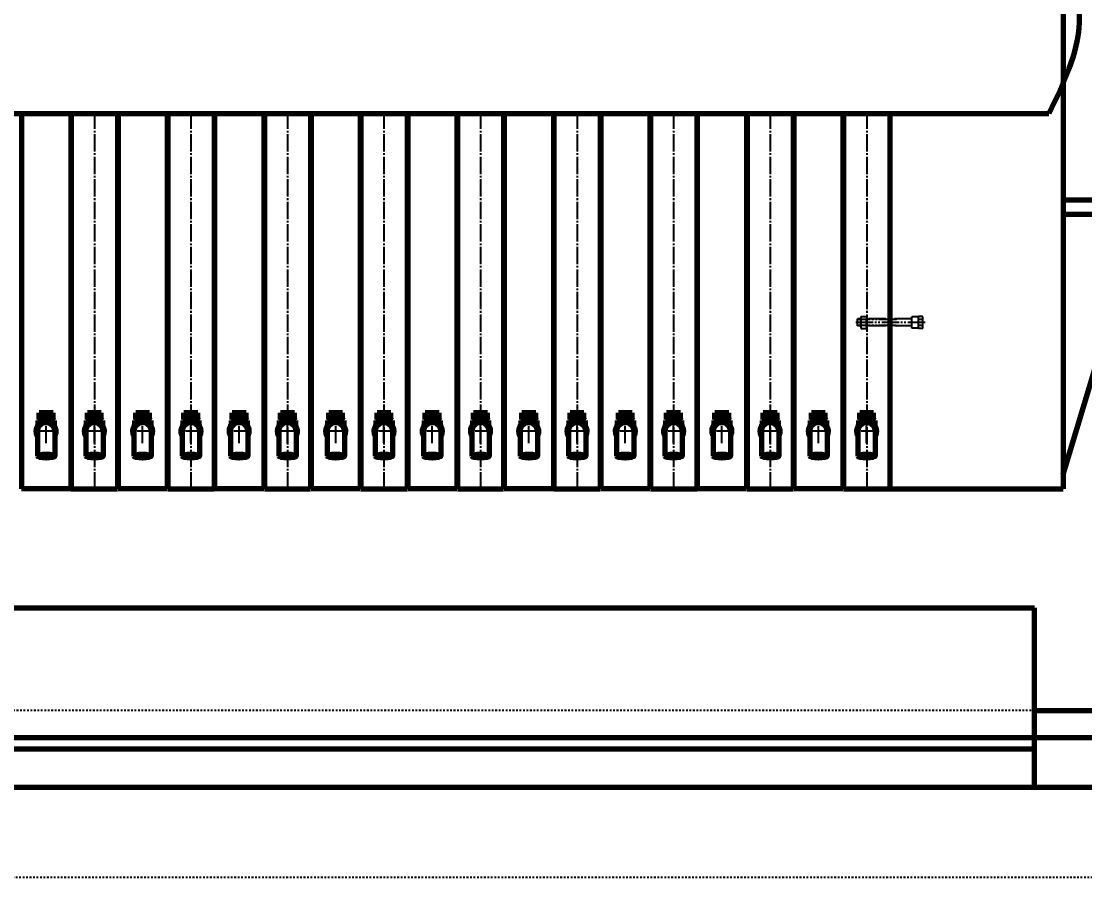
# Model space of a CAD drawing. Header units: millimetres. Extents: x -14850 to 14850, y -10500 to 10500.
# Drawn here: x -3209 to -1369, y 1052 to 2536 of the extents above; entities that cross this region are included whole.
import ezdxf

# ---------------------------------------------------------------- set-up
doc = ezdxf.new("R2010")
doc.units = ezdxf.units.MM
for name, pattern in [('EB_DASH', [6, 3, -3]), ('EB_DASHDOT', [39, 30, -3, 3, -3]), ('EB_DASHDOTDOT', [45, 30, -3, 3, -3, 3, -3])]:
    doc.linetypes.add(name, pattern=pattern)
for name, color, linetype, lineweight in [('CAXA0', 7, 'Continuous', 70), ('CAXA1', 1, 'EB_DASHDOT', 25), ('CAXA2', 6, 'EB_DASH', 25), ('CAXA3', 7, 'Continuous', 25), ('CAXA4', 3, 'Continuous', 25)]:
    doc.layers.add(name, color=color, linetype=linetype, lineweight=lineweight)
doc.styles.add('标准', font='', dxfattribs={"width": 0.667})
doc.styles.get('标准').set_extended_font_data('NSimSun')
doc.dimstyles.new('标准', dxfattribs={"dimscale": 50, "dimtxt": 3.5, "dimasz": 3, "dimexe": 2, "dimexo": 0, "dimtad": 1, "dimdec": 1, "dimzin": 12, "dimdsep": 46, "dimtxsty": '标准', "dimcen": 0, "dimdle": 4, "dimaunit": 1, "dimazin": 2, "dimtfac": 1, "dimtdec": 3, "dimtmove": 0, "dimatfit": 3, "dimfxl": 0, "dimtolj": 1, "dimtzin": 0, "dimarcsym": 0})

# ---------------------------------------------------------------- blocks, each defined once
blk = doc.blocks.new('*D180')
at = {"layer": 'CAXA4', "linetype": 'Continuous', "lineweight": 25}
for points in [[(-10687.4, -1068.9), (-10537.4, -1087.6), (-10537.4, -1050.1)], [(-507.4, -1068.9), (-657.4, -1087.6), (-657.4, -1050.1)]]:
    blk.add_hatch(color=0, dxfattribs=at).paths.add_polyline_path(points, flags=0)
at = {"layer": 'CAXA4', "color": 0, "linetype": 'Continuous', "lineweight": 25}
for p, q in [((-507.4, 2073.6), (-507.4, -1168.9)), ((-10687.4, 696.7), (-10687.4, -1168.9)), ((-10687.4, -1068.9), (-507.4, -1068.9))]:
    blk.add_line(p, q, dxfattribs=at)
at = {"layer": 'CAXA4', "color": 0, "linetype": 'Continuous', "lineweight": 25, "insert": (-5832.3, -797.9), "char_height": 175, "attachment_point": 1, "style": '标准'}
blk.add_mtext('\\fNSimSun|b0|i0|p34;10180', dxfattribs=at)
blk = doc.blocks.new('CAXBLOCK358', base_point=(-3161.9, 1819.9))
at = {"layer": 'CAXA0', "linetype": 'Continuous', "lineweight": 70}
for p, q in [((-3177.9, 1847.1), (-3177.9, 1858.3)), ((-3153.9, 1858.3), (-3177.9, 1858.3)), ((-3173.4, 1858.3), (-3173.4, 1852.1)), ((-3158.4, 1858.3), (-3158.4, 1852.1)), ((-3153.9, 1847.1), (-3153.9, 1858.3)), ((-3177.9, 1847.1), (-3179.9, 1845.1)), ((-3179.9, 1845.1), (-3179.9, 1837.2)), ((-3179.9, 1845.1), (-3151.9, 1845.1)), ((-3153.9, 1852.1), (-3177.9, 1852.1)), ((-3153.9, 1847.1), (-3177.9, 1847.1)), ((-3153.9, 1847.1), (-3151.9, 1845.1)), ((-3151.9, 1845.1), (-3151.9, 1837.2)), ((-3180.9, 1826.7), (-3180.9, 1783.6)), ((-3150.9, 1826.7), (-3150.9, 1783.6))]:
    blk.add_line(p, q, dxfattribs=at)
for radius, start, end in [(17.5, 328.9973, 211.0027), (15, 0, 180)]:
    blk.add_arc((-3165.9, 1826.7), radius, start, end, dxfattribs=at)
for major_axis in [(-15, 0), (-11, 0)]:
    blk.add_ellipse((-3165.9, 1783.6), major_axis=major_axis, ratio=0.233333, dxfattribs=at)
at = {"layer": 'CAXA1', "linetype": 'EB_DASHDOT', "lineweight": 25}
for p, q in [((-3165.9, 1806.2), (-3165.9, 1847.2)), ((-3145.4, 1826.7), (-3186.4, 1826.7))]:
    blk.add_line(p, q, dxfattribs=at)
blk = doc.blocks.new('CAXBLOCK359', base_point=(-3078.4, 1819.9))
at = {"layer": 'CAXA0', "linetype": 'Continuous', "lineweight": 70}
for p, q in [((-3094.4, 1847.1), (-3094.4, 1858.3)), ((-3070.4, 1858.3), (-3094.4, 1858.3)), ((-3089.9, 1858.3), (-3089.9, 1852.1)), ((-3074.9, 1858.3), (-3074.9, 1852.1)), ((-3070.4, 1847.1), (-3070.4, 1858.3)), ((-3094.4, 1847.1), (-3096.4, 1845.1)), ((-3096.4, 1845.1), (-3096.4, 1837.2)), ((-3096.4, 1845.1), (-3068.4, 1845.1)), ((-3070.4, 1852.1), (-3094.4, 1852.1)), ((-3070.4, 1847.1), (-3094.4, 1847.1)), ((-3070.4, 1847.1), (-3068.4, 1845.1)), ((-3068.4, 1845.1), (-3068.4, 1837.2)), ((-3097.4, 1826.7), (-3097.4, 1783.6)), ((-3067.4, 1826.7), (-3067.4, 1783.6))]:
    blk.add_line(p, q, dxfattribs=at)
for radius, start, end in [(17.5, 328.9973, 211.0027), (15, 0, 180)]:
    blk.add_arc((-3082.4, 1826.7), radius, start, end, dxfattribs=at)
for major_axis in [(-15, 0), (-11, 0)]:
    blk.add_ellipse((-3082.4, 1783.6), major_axis=major_axis, ratio=0.233333, dxfattribs=at)
at = {"layer": 'CAXA1', "linetype": 'EB_DASHDOT', "lineweight": 25}
for p, q in [((-3082.4, 1806.2), (-3082.4, 1847.2)), ((-3061.9, 1826.7), (-3102.9, 1826.7))]:
    blk.add_line(p, q, dxfattribs=at)
blk = doc.blocks.new('CAXBLOCK360', base_point=(-2994.9, 1819.9))
at = {"layer": 'CAXA0', "linetype": 'Continuous', "lineweight": 70}
for p, q in [((-3010.9, 1847.1), (-3010.9, 1858.3)), ((-2986.9, 1858.3), (-3010.9, 1858.3)), ((-3006.4, 1858.3), (-3006.4, 1852.1)), ((-2991.4, 1858.3), (-2991.4, 1852.1)), ((-2986.9, 1847.1), (-2986.9, 1858.3)), ((-3010.9, 1847.1), (-3012.9, 1845.1)), ((-3012.9, 1845.1), (-3012.9, 1837.2)), ((-3012.9, 1845.1), (-2984.9, 1845.1)), ((-2986.9, 1852.1), (-3010.9, 1852.1)), ((-2986.9, 1847.1), (-3010.9, 1847.1)), ((-2986.9, 1847.1), (-2984.9, 1845.1)), ((-2984.9, 1845.1), (-2984.9, 1837.2)), ((-3013.9, 1826.7), (-3013.9, 1783.6)), ((-2983.9, 1826.7), (-2983.9, 1783.6))]:
    blk.add_line(p, q, dxfattribs=at)
for radius, start, end in [(17.5, 328.9973, 211.0027), (15, 0, 180)]:
    blk.add_arc((-2998.9, 1826.7), radius, start, end, dxfattribs=at)
for major_axis in [(-15, 0), (-11, 0)]:
    blk.add_ellipse((-2998.9, 1783.6), major_axis=major_axis, ratio=0.233333, dxfattribs=at)
at = {"layer": 'CAXA1', "linetype": 'EB_DASHDOT', "lineweight": 25}
for p, q in [((-2998.9, 1806.2), (-2998.9, 1847.2)), ((-2978.4, 1826.7), (-3019.4, 1826.7))]:
    blk.add_line(p, q, dxfattribs=at)
blk = doc.blocks.new('CAXBLOCK361', base_point=(-2911.4, 1819.9))
at = {"layer": 'CAXA0', "linetype": 'Continuous', "lineweight": 70}
for p, q in [((-2927.4, 1847.1), (-2927.4, 1858.3)), ((-2903.4, 1858.3), (-2927.4, 1858.3)), ((-2922.9, 1858.3), (-2922.9, 1852.1)), ((-2907.9, 1858.3), (-2907.9, 1852.1)), ((-2903.4, 1847.1), (-2903.4, 1858.3)), ((-2927.4, 1847.1), (-2929.4, 1845.1)), ((-2929.4, 1845.1), (-2929.4, 1837.2)), ((-2929.4, 1845.1), (-2901.4, 1845.1)), ((-2903.4, 1852.1), (-2927.4, 1852.1)), ((-2903.4, 1847.1), (-2927.4, 1847.1)), ((-2903.4, 1847.1), (-2901.4, 1845.1)), ((-2901.4, 1845.1), (-2901.4, 1837.2)), ((-2930.4, 1826.7), (-2930.4, 1783.6)), ((-2900.4, 1826.7), (-2900.4, 1783.6))]:
    blk.add_line(p, q, dxfattribs=at)
for radius, start, end in [(17.5, 328.9973, 211.0027), (15, 0, 180)]:
    blk.add_arc((-2915.4, 1826.7), radius, start, end, dxfattribs=at)
for major_axis in [(-15, 0), (-11, 0)]:
    blk.add_ellipse((-2915.4, 1783.6), major_axis=major_axis, ratio=0.233333, dxfattribs=at)
at = {"layer": 'CAXA1', "linetype": 'EB_DASHDOT', "lineweight": 25}
for p, q in [((-2915.4, 1806.2), (-2915.4, 1847.2)), ((-2894.9, 1826.7), (-2935.9, 1826.7))]:
    blk.add_line(p, q, dxfattribs=at)
blk = doc.blocks.new('CAXBLOCK362', base_point=(-2827.9, 1819.9))
at = {"layer": 'CAXA0', "linetype": 'Continuous', "lineweight": 70}
for p, q in [((-2843.9, 1847.1), (-2843.9, 1858.3)), ((-2819.9, 1858.3), (-2843.9, 1858.3)), ((-2839.4, 1858.3), (-2839.4, 1852.1)), ((-2824.4, 1858.3), (-2824.4, 1852.1)), ((-2819.9, 1847.1), (-2819.9, 1858.3)), ((-2843.9, 1847.1), (-2845.9, 1845.1)), ((-2845.9, 1845.1), (-2845.9, 1837.2)), ((-2845.9, 1845.1), (-2817.9, 1845.1)), ((-2819.9, 1852.1), (-2843.9, 1852.1)), ((-2819.9, 1847.1), (-2843.9, 1847.1)), ((-2819.9, 1847.1), (-2817.9, 1845.1)), ((-2817.9, 1845.1), (-2817.9, 1837.2)), ((-2846.9, 1826.7), (-2846.9, 1783.6)), ((-2816.9, 1826.7), (-2816.9, 1783.6))]:
    blk.add_line(p, q, dxfattribs=at)
for radius, start, end in [(17.5, 328.9973, 211.0027), (15, 0, 180)]:
    blk.add_arc((-2831.9, 1826.7), radius, start, end, dxfattribs=at)
for major_axis in [(-15, 0), (-11, 0)]:
    blk.add_ellipse((-2831.9, 1783.6), major_axis=major_axis, ratio=0.233333, dxfattribs=at)
at = {"layer": 'CAXA1', "linetype": 'EB_DASHDOT', "lineweight": 25}
for p, q in [((-2831.9, 1806.2), (-2831.9, 1847.2)), ((-2811.4, 1826.7), (-2852.4, 1826.7))]:
    blk.add_line(p, q, dxfattribs=at)
blk = doc.blocks.new('CAXBLOCK363', base_point=(-2744.4, 1819.9))
at = {"layer": 'CAXA0', "linetype": 'Continuous', "lineweight": 70}
for p, q in [((-2760.4, 1847.1), (-2760.4, 1858.3)), ((-2736.4, 1858.3), (-2760.4, 1858.3)), ((-2755.9, 1858.3), (-2755.9, 1852.1)), ((-2740.9, 1858.3), (-2740.9, 1852.1)), ((-2736.4, 1847.1), (-2736.4, 1858.3)), ((-2760.4, 1847.1), (-2762.4, 1845.1)), ((-2762.4, 1845.1), (-2762.4, 1837.2)), ((-2762.4, 1845.1), (-2734.4, 1845.1)), ((-2736.4, 1852.1), (-2760.4, 1852.1)), ((-2736.4, 1847.1), (-2760.4, 1847.1)), ((-2736.4, 1847.1), (-2734.4, 1845.1)), ((-2734.4, 1845.1), (-2734.4, 1837.2)), ((-2763.4, 1826.7), (-2763.4, 1783.6)), ((-2733.4, 1826.7), (-2733.4, 1783.6))]:
    blk.add_line(p, q, dxfattribs=at)
for radius, start, end in [(17.5, 328.9973, 211.0027), (15, 0, 180)]:
    blk.add_arc((-2748.4, 1826.7), radius, start, end, dxfattribs=at)
for major_axis in [(-15, 0), (-11, 0)]:
    blk.add_ellipse((-2748.4, 1783.6), major_axis=major_axis, ratio=0.233333, dxfattribs=at)
at = {"layer": 'CAXA1', "linetype": 'EB_DASHDOT', "lineweight": 25}
for p, q in [((-2748.4, 1806.2), (-2748.4, 1847.2)), ((-2727.9, 1826.7), (-2768.9, 1826.7))]:
    blk.add_line(p, q, dxfattribs=at)
blk = doc.blocks.new('CAXBLOCK364', base_point=(-2660.9, 1819.9))
at = {"layer": 'CAXA0', "linetype": 'Continuous', "lineweight": 70}
for p, q in [((-2676.9, 1847.1), (-2676.9, 1858.3)), ((-2652.9, 1858.3), (-2676.9, 1858.3)), ((-2672.4, 1858.3), (-2672.4, 1852.1)), ((-2657.4, 1858.3), (-2657.4, 1852.1)), ((-2652.9, 1847.1), (-2652.9, 1858.3)), ((-2676.9, 1847.1), (-2678.9, 1845.1)), ((-2678.9, 1845.1), (-2678.9, 1837.2)), ((-2678.9, 1845.1), (-2650.9, 1845.1)), ((-2652.9, 1852.1), (-2676.9, 1852.1)), ((-2652.9, 1847.1), (-2676.9, 1847.1)), ((-2652.9, 1847.1), (-2650.9, 1845.1)), ((-2650.9, 1845.1), (-2650.9, 1837.2)), ((-2679.9, 1826.7), (-2679.9, 1783.6)), ((-2649.9, 1826.7), (-2649.9, 1783.6))]:
    blk.add_line(p, q, dxfattribs=at)
for radius, start, end in [(17.5, 328.9973, 211.0027), (15, 0, 180)]:
    blk.add_arc((-2664.9, 1826.7), radius, start, end, dxfattribs=at)
for major_axis in [(-15, 0), (-11, 0)]:
    blk.add_ellipse((-2664.9, 1783.6), major_axis=major_axis, ratio=0.233333, dxfattribs=at)
at = {"layer": 'CAXA1', "linetype": 'EB_DASHDOT', "lineweight": 25}
for p, q in [((-2664.9, 1806.2), (-2664.9, 1847.2)), ((-2644.4, 1826.7), (-2685.4, 1826.7))]:
    blk.add_line(p, q, dxfattribs=at)
blk = doc.blocks.new('CAXBLOCK365', base_point=(-2577.4, 1819.9))
at = {"layer": 'CAXA0', "linetype": 'Continuous', "lineweight": 70}
for p, q in [((-2593.4, 1847.1), (-2593.4, 1858.3)), ((-2569.4, 1858.3), (-2593.4, 1858.3)), ((-2588.9, 1858.3), (-2588.9, 1852.1)), ((-2573.9, 1858.3), (-2573.9, 1852.1)), ((-2569.4, 1847.1), (-2569.4, 1858.3)), ((-2593.4, 1847.1), (-2595.4, 1845.1)), ((-2595.4, 1845.1), (-2595.4, 1837.2)), ((-2595.4, 1845.1), (-2567.4, 1845.1)), ((-2569.4, 1852.1), (-2593.4, 1852.1)), ((-2569.4, 1847.1), (-2593.4, 1847.1)), ((-2569.4, 1847.1), (-2567.4, 1845.1)), ((-2567.4, 1845.1), (-2567.4, 1837.2)), ((-2596.4, 1826.7), (-2596.4, 1783.6)), ((-2566.4, 1826.7), (-2566.4, 1783.6))]:
    blk.add_line(p, q, dxfattribs=at)
for radius, start, end in [(17.5, 328.9973, 211.0027), (15, 0, 180)]:
    blk.add_arc((-2581.4, 1826.7), radius, start, end, dxfattribs=at)
for major_axis in [(-15, 0), (-11, 0)]:
    blk.add_ellipse((-2581.4, 1783.6), major_axis=major_axis, ratio=0.233333, dxfattribs=at)
at = {"layer": 'CAXA1', "linetype": 'EB_DASHDOT', "lineweight": 25}
for p, q in [((-2581.4, 1806.2), (-2581.4, 1847.2)), ((-2560.9, 1826.7), (-2601.9, 1826.7))]:
    blk.add_line(p, q, dxfattribs=at)
blk = doc.blocks.new('CAXBLOCK366', base_point=(-2493.9, 1819.9))
at = {"layer": 'CAXA0', "linetype": 'Continuous', "lineweight": 70}
for p, q in [((-2509.9, 1847.1), (-2509.9, 1858.3)), ((-2485.9, 1858.3), (-2509.9, 1858.3)), ((-2505.4, 1858.3), (-2505.4, 1852.1)), ((-2490.4, 1858.3), (-2490.4, 1852.1)), ((-2485.9, 1847.1), (-2485.9, 1858.3)), ((-2509.9, 1847.1), (-2511.9, 1845.1)), ((-2511.9, 1845.1), (-2511.9, 1837.2)), ((-2511.9, 1845.1), (-2483.9, 1845.1)), ((-2485.9, 1852.1), (-2509.9, 1852.1)), ((-2485.9, 1847.1), (-2509.9, 1847.1)), ((-2485.9, 1847.1), (-2483.9, 1845.1)), ((-2483.9, 1845.1), (-2483.9, 1837.2)), ((-2512.9, 1826.7), (-2512.9, 1783.6)), ((-2482.9, 1826.7), (-2482.9, 1783.6))]:
    blk.add_line(p, q, dxfattribs=at)
for radius, start, end in [(17.5, 328.9973, 211.0027), (15, 0, 180)]:
    blk.add_arc((-2497.9, 1826.7), radius, start, end, dxfattribs=at)
for major_axis in [(-15, 0), (-11, 0)]:
    blk.add_ellipse((-2497.9, 1783.6), major_axis=major_axis, ratio=0.233333, dxfattribs=at)
at = {"layer": 'CAXA1', "linetype": 'EB_DASHDOT', "lineweight": 25}
for p, q in [((-2497.9, 1806.2), (-2497.9, 1847.2)), ((-2477.4, 1826.7), (-2518.4, 1826.7))]:
    blk.add_line(p, q, dxfattribs=at)
blk = doc.blocks.new('CAXBLOCK367', base_point=(-2410.4, 1819.9))
at = {"layer": 'CAXA0', "linetype": 'Continuous', "lineweight": 70}
for p, q in [((-2426.4, 1847.1), (-2426.4, 1858.3)), ((-2402.4, 1858.3), (-2426.4, 1858.3)), ((-2421.9, 1858.3), (-2421.9, 1852.1)), ((-2406.9, 1858.3), (-2406.9, 1852.1)), ((-2402.4, 1847.1), (-2402.4, 1858.3)), ((-2426.4, 1847.1), (-2428.4, 1845.1)), ((-2428.4, 1845.1), (-2428.4, 1837.2)), ((-2428.4, 1845.1), (-2400.4, 1845.1)), ((-2402.4, 1852.1), (-2426.4, 1852.1)), ((-2402.4, 1847.1), (-2426.4, 1847.1)), ((-2402.4, 1847.1), (-2400.4, 1845.1)), ((-2400.4, 1845.1), (-2400.4, 1837.2)), ((-2429.4, 1826.7), (-2429.4, 1783.6)), ((-2399.4, 1826.7), (-2399.4, 1783.6))]:
    blk.add_line(p, q, dxfattribs=at)
for radius, start, end in [(17.5, 328.9973, 211.0027), (15, 0, 180)]:
    blk.add_arc((-2414.4, 1826.7), radius, start, end, dxfattribs=at)
for major_axis in [(-15, 0), (-11, 0)]:
    blk.add_ellipse((-2414.4, 1783.6), major_axis=major_axis, ratio=0.233333, dxfattribs=at)
at = {"layer": 'CAXA1', "linetype": 'EB_DASHDOT', "lineweight": 25}
for p, q in [((-2414.4, 1806.2), (-2414.4, 1847.2)), ((-2393.9, 1826.7), (-2434.9, 1826.7))]:
    blk.add_line(p, q, dxfattribs=at)
blk = doc.blocks.new('CAXBLOCK368', base_point=(-2326.9, 1819.9))
at = {"layer": 'CAXA0', "linetype": 'Continuous', "lineweight": 70}
for p, q in [((-2342.9, 1847.1), (-2342.9, 1858.3)), ((-2318.9, 1858.3), (-2342.9, 1858.3)), ((-2338.4, 1858.3), (-2338.4, 1852.1)), ((-2323.4, 1858.3), (-2323.4, 1852.1)), ((-2318.9, 1847.1), (-2318.9, 1858.3)), ((-2342.9, 1847.1), (-2344.9, 1845.1)), ((-2344.9, 1845.1), (-2344.9, 1837.2)), ((-2344.9, 1845.1), (-2316.9, 1845.1)), ((-2318.9, 1852.1), (-2342.9, 1852.1)), ((-2318.9, 1847.1), (-2342.9, 1847.1)), ((-2318.9, 1847.1), (-2316.9, 1845.1)), ((-2316.9, 1845.1), (-2316.9, 1837.2)), ((-2345.9, 1826.7), (-2345.9, 1783.6)), ((-2315.9, 1826.7), (-2315.9, 1783.6))]:
    blk.add_line(p, q, dxfattribs=at)
for radius, start, end in [(17.5, 328.9973, 211.0027), (15, 0, 180)]:
    blk.add_arc((-2330.9, 1826.7), radius, start, end, dxfattribs=at)
for major_axis in [(-15, 0), (-11, 0)]:
    blk.add_ellipse((-2330.9, 1783.6), major_axis=major_axis, ratio=0.233333, dxfattribs=at)
at = {"layer": 'CAXA1', "linetype": 'EB_DASHDOT', "lineweight": 25}
for p, q in [((-2330.9, 1806.2), (-2330.9, 1847.2)), ((-2310.4, 1826.7), (-2351.4, 1826.7))]:
    blk.add_line(p, q, dxfattribs=at)
blk = doc.blocks.new('CAXBLOCK369', base_point=(-2243.4, 1819.9))
at = {"layer": 'CAXA0', "linetype": 'Continuous', "lineweight": 70}
for p, q in [((-2259.4, 1847.1), (-2259.4, 1858.3)), ((-2235.4, 1858.3), (-2259.4, 1858.3)), ((-2254.9, 1858.3), (-2254.9, 1852.1)), ((-2239.9, 1858.3), (-2239.9, 1852.1)), ((-2235.4, 1847.1), (-2235.4, 1858.3)), ((-2259.4, 1847.1), (-2261.4, 1845.1)), ((-2261.4, 1845.1), (-2261.4, 1837.2)), ((-2261.4, 1845.1), (-2233.4, 1845.1)), ((-2235.4, 1852.1), (-2259.4, 1852.1)), ((-2235.4, 1847.1), (-2259.4, 1847.1)), ((-2235.4, 1847.1), (-2233.4, 1845.1)), ((-2233.4, 1845.1), (-2233.4, 1837.2)), ((-2262.4, 1826.7), (-2262.4, 1783.6)), ((-2232.4, 1826.7), (-2232.4, 1783.6))]:
    blk.add_line(p, q, dxfattribs=at)
for radius, start, end in [(17.5, 328.9973, 211.0027), (15, 0, 180)]:
    blk.add_arc((-2247.4, 1826.7), radius, start, end, dxfattribs=at)
for major_axis in [(-15, 0), (-11, 0)]:
    blk.add_ellipse((-2247.4, 1783.6), major_axis=major_axis, ratio=0.233333, dxfattribs=at)
at = {"layer": 'CAXA1', "linetype": 'EB_DASHDOT', "lineweight": 25}
for p, q in [((-2247.4, 1806.2), (-2247.4, 1847.2)), ((-2226.9, 1826.7), (-2267.9, 1826.7))]:
    blk.add_line(p, q, dxfattribs=at)
blk = doc.blocks.new('CAXBLOCK370', base_point=(-2159.9, 1819.9))
at = {"layer": 'CAXA0', "linetype": 'Continuous', "lineweight": 70}
for p, q in [((-2175.9, 1847.1), (-2175.9, 1858.3)), ((-2151.9, 1858.3), (-2175.9, 1858.3)), ((-2171.4, 1858.3), (-2171.4, 1852.1)), ((-2156.4, 1858.3), (-2156.4, 1852.1)), ((-2151.9, 1847.1), (-2151.9, 1858.3)), ((-2175.9, 1847.1), (-2177.9, 1845.1)), ((-2177.9, 1845.1), (-2177.9, 1837.2)), ((-2177.9, 1845.1), (-2149.9, 1845.1)), ((-2151.9, 1852.1), (-2175.9, 1852.1)), ((-2151.9, 1847.1), (-2175.9, 1847.1)), ((-2151.9, 1847.1), (-2149.9, 1845.1)), ((-2149.9, 1845.1), (-2149.9, 1837.2)), ((-2178.9, 1826.7), (-2178.9, 1783.6)), ((-2148.9, 1826.7), (-2148.9, 1783.6))]:
    blk.add_line(p, q, dxfattribs=at)
for radius, start, end in [(17.5, 328.9973, 211.0027), (15, 0, 180)]:
    blk.add_arc((-2163.9, 1826.7), radius, start, end, dxfattribs=at)
for major_axis in [(-15, 0), (-11, 0)]:
    blk.add_ellipse((-2163.9, 1783.6), major_axis=major_axis, ratio=0.233333, dxfattribs=at)
at = {"layer": 'CAXA1', "linetype": 'EB_DASHDOT', "lineweight": 25}
for p, q in [((-2163.9, 1806.2), (-2163.9, 1847.2)), ((-2143.4, 1826.7), (-2184.4, 1826.7))]:
    blk.add_line(p, q, dxfattribs=at)
blk = doc.blocks.new('CAXBLOCK371', base_point=(-2076.4, 1819.9))
at = {"layer": 'CAXA0', "linetype": 'Continuous', "lineweight": 70}
for p, q in [((-2092.4, 1847.1), (-2092.4, 1858.3)), ((-2068.4, 1858.3), (-2092.4, 1858.3)), ((-2087.9, 1858.3), (-2087.9, 1852.1)), ((-2072.9, 1858.3), (-2072.9, 1852.1)), ((-2068.4, 1847.1), (-2068.4, 1858.3)), ((-2092.4, 1847.1), (-2094.4, 1845.1)), ((-2094.4, 1845.1), (-2094.4, 1837.2)), ((-2094.4, 1845.1), (-2066.4, 1845.1)), ((-2068.4, 1852.1), (-2092.4, 1852.1)), ((-2068.4, 1847.1), (-2092.4, 1847.1)), ((-2068.4, 1847.1), (-2066.4, 1845.1)), ((-2066.4, 1845.1), (-2066.4, 1837.2)), ((-2095.4, 1826.7), (-2095.4, 1783.6)), ((-2065.4, 1826.7), (-2065.4, 1783.6))]:
    blk.add_line(p, q, dxfattribs=at)
for radius, start, end in [(17.5, 328.9973, 211.0027), (15, 0, 180)]:
    blk.add_arc((-2080.4, 1826.7), radius, start, end, dxfattribs=at)
for major_axis in [(-15, 0), (-11, 0)]:
    blk.add_ellipse((-2080.4, 1783.6), major_axis=major_axis, ratio=0.233333, dxfattribs=at)
at = {"layer": 'CAXA1', "linetype": 'EB_DASHDOT', "lineweight": 25}
for p, q in [((-2080.4, 1806.2), (-2080.4, 1847.2)), ((-2059.9, 1826.7), (-2100.9, 1826.7))]:
    blk.add_line(p, q, dxfattribs=at)
blk = doc.blocks.new('CAXBLOCK372', base_point=(-1992.9, 1819.9))
at = {"layer": 'CAXA0', "linetype": 'Continuous', "lineweight": 70}
for p, q in [((-2008.9, 1847.1), (-2008.9, 1858.3)), ((-1984.9, 1858.3), (-2008.9, 1858.3)), ((-2004.4, 1858.3), (-2004.4, 1852.1)), ((-1989.4, 1858.3), (-1989.4, 1852.1)), ((-1984.9, 1847.1), (-1984.9, 1858.3)), ((-2008.9, 1847.1), (-2010.9, 1845.1)), ((-2010.9, 1845.1), (-2010.9, 1837.2)), ((-2010.9, 1845.1), (-1982.9, 1845.1)), ((-1984.9, 1852.1), (-2008.9, 1852.1)), ((-1984.9, 1847.1), (-2008.9, 1847.1)), ((-1984.9, 1847.1), (-1982.9, 1845.1)), ((-1982.9, 1845.1), (-1982.9, 1837.2)), ((-2011.9, 1826.7), (-2011.9, 1783.6)), ((-1981.9, 1826.7), (-1981.9, 1783.6))]:
    blk.add_line(p, q, dxfattribs=at)
for radius, start, end in [(17.5, 328.9973, 211.0027), (15, 0, 180)]:
    blk.add_arc((-1996.9, 1826.7), radius, start, end, dxfattribs=at)
for major_axis in [(-15, 0), (-11, 0)]:
    blk.add_ellipse((-1996.9, 1783.6), major_axis=major_axis, ratio=0.233333, dxfattribs=at)
at = {"layer": 'CAXA1', "linetype": 'EB_DASHDOT', "lineweight": 25}
for p, q in [((-1996.9, 1806.2), (-1996.9, 1847.2)), ((-1976.4, 1826.7), (-2017.4, 1826.7))]:
    blk.add_line(p, q, dxfattribs=at)
blk = doc.blocks.new('CAXBLOCK373', base_point=(-1909.4, 1819.9))
at = {"layer": 'CAXA0', "linetype": 'Continuous', "lineweight": 70}
for p, q in [((-1925.4, 1847.1), (-1925.4, 1858.3)), ((-1901.4, 1858.3), (-1925.4, 1858.3)), ((-1920.9, 1858.3), (-1920.9, 1852.1)), ((-1905.9, 1858.3), (-1905.9, 1852.1)), ((-1901.4, 1847.1), (-1901.4, 1858.3)), ((-1925.4, 1847.1), (-1927.4, 1845.1)), ((-1927.4, 1845.1), (-1927.4, 1837.2)), ((-1927.4, 1845.1), (-1899.4, 1845.1)), ((-1901.4, 1852.1), (-1925.4, 1852.1)), ((-1901.4, 1847.1), (-1925.4, 1847.1)), ((-1901.4, 1847.1), (-1899.4, 1845.1)), ((-1899.4, 1845.1), (-1899.4, 1837.2)), ((-1928.4, 1826.7), (-1928.4, 1783.6)), ((-1898.4, 1826.7), (-1898.4, 1783.6))]:
    blk.add_line(p, q, dxfattribs=at)
for radius, start, end in [(17.5, 328.9973, 211.0027), (15, 0, 180)]:
    blk.add_arc((-1913.4, 1826.7), radius, start, end, dxfattribs=at)
for major_axis in [(-15, 0), (-11, 0)]:
    blk.add_ellipse((-1913.4, 1783.6), major_axis=major_axis, ratio=0.233333, dxfattribs=at)
at = {"layer": 'CAXA1', "linetype": 'EB_DASHDOT', "lineweight": 25}
for p, q in [((-1913.4, 1806.2), (-1913.4, 1847.2)), ((-1892.9, 1826.7), (-1933.9, 1826.7))]:
    blk.add_line(p, q, dxfattribs=at)
blk = doc.blocks.new('CAXBLOCK374', base_point=(-1825.9, 1819.9))
at = {"layer": 'CAXA0', "linetype": 'Continuous', "lineweight": 70}
for p, q in [((-1841.9, 1847.1), (-1841.9, 1858.3)), ((-1817.9, 1858.3), (-1841.9, 1858.3)), ((-1837.4, 1858.3), (-1837.4, 1852.1)), ((-1822.4, 1858.3), (-1822.4, 1852.1)), ((-1817.9, 1847.1), (-1817.9, 1858.3)), ((-1841.9, 1847.1), (-1843.9, 1845.1)), ((-1843.9, 1845.1), (-1843.9, 1837.2)), ((-1843.9, 1845.1), (-1815.9, 1845.1)), ((-1817.9, 1852.1), (-1841.9, 1852.1)), ((-1817.9, 1847.1), (-1841.9, 1847.1)), ((-1817.9, 1847.1), (-1815.9, 1845.1)), ((-1815.9, 1845.1), (-1815.9, 1837.2)), ((-1844.9, 1826.7), (-1844.9, 1783.6)), ((-1814.9, 1826.7), (-1814.9, 1783.6))]:
    blk.add_line(p, q, dxfattribs=at)
for radius, start, end in [(17.5, 328.9973, 211.0027), (15, 0, 180)]:
    blk.add_arc((-1829.9, 1826.7), radius, start, end, dxfattribs=at)
for major_axis in [(-15, 0), (-11, 0)]:
    blk.add_ellipse((-1829.9, 1783.6), major_axis=major_axis, ratio=0.233333, dxfattribs=at)
at = {"layer": 'CAXA1', "linetype": 'EB_DASHDOT', "lineweight": 25}
for p, q in [((-1829.9, 1806.2), (-1829.9, 1847.2)), ((-1809.4, 1826.7), (-1850.4, 1826.7))]:
    blk.add_line(p, q, dxfattribs=at)
blk = doc.blocks.new('CAXBLOCK375', base_point=(-1742.4, 1819.9))
at = {"layer": 'CAXA0', "linetype": 'Continuous', "lineweight": 70}
for p, q in [((-1758.4, 1847.1), (-1758.4, 1858.3)), ((-1734.4, 1858.3), (-1758.4, 1858.3)), ((-1753.9, 1858.3), (-1753.9, 1852.1)), ((-1738.9, 1858.3), (-1738.9, 1852.1)), ((-1734.4, 1847.1), (-1734.4, 1858.3)), ((-1758.4, 1847.1), (-1760.4, 1845.1)), ((-1760.4, 1845.1), (-1760.4, 1837.2)), ((-1760.4, 1845.1), (-1732.4, 1845.1)), ((-1734.4, 1852.1), (-1758.4, 1852.1)), ((-1734.4, 1847.1), (-1758.4, 1847.1)), ((-1734.4, 1847.1), (-1732.4, 1845.1)), ((-1732.4, 1845.1), (-1732.4, 1837.2)), ((-1761.4, 1826.7), (-1761.4, 1783.6)), ((-1731.4, 1826.7), (-1731.4, 1783.6))]:
    blk.add_line(p, q, dxfattribs=at)
for radius, start, end in [(17.5, 328.9973, 211.0027), (15, 0, 180)]:
    blk.add_arc((-1746.4, 1826.7), radius, start, end, dxfattribs=at)
for major_axis in [(-15, 0), (-11, 0)]:
    blk.add_ellipse((-1746.4, 1783.6), major_axis=major_axis, ratio=0.233333, dxfattribs=at)
at = {"layer": 'CAXA1', "linetype": 'EB_DASHDOT', "lineweight": 25}
for p, q in [((-1746.4, 1806.2), (-1746.4, 1847.2)), ((-1725.9, 1826.7), (-1766.9, 1826.7))]:
    blk.add_line(p, q, dxfattribs=at)
blk = doc.blocks.new('*D476')
at = {"layer": 'CAXA4', "linetype": 'Continuous', "lineweight": 25}
for points in [[(-11382.4, -1944.8), (-11232.4, -1963.6), (-11232.4, -1926.1)], [(1747.7, -1944.8), (1597.7, -1963.6), (1597.7, -1926.1)]]:
    blk.add_hatch(color=0, dxfattribs=at).paths.add_polyline_path(points, flags=0)
at = {"layer": 'CAXA4', "color": 0, "linetype": 'Continuous', "lineweight": 25}
for p, q in [((-11382.4, 2336.7), (-11382.4, -2044.8)), ((1747.7, 1536.7), (1747.7, -2044.8)), ((-11382.4, -1944.8), (1747.7, -1944.8))]:
    blk.add_line(p, q, dxfattribs=at)
at = {"layer": 'CAXA4', "color": 0, "linetype": 'Continuous', "lineweight": 25, "insert": (-5052.2, -1673.8), "char_height": 175, "attachment_point": 1, "style": '标准'}
blk.add_mtext('\\fNSimSun|b0|i0|p34;13130', dxfattribs=at)
blk = doc.blocks.new('CAXBLOCK840', base_point=(-4997, 1071.8))
at = {"layer": 'CAXA0'}
blk.add_line((-5447.4, 1296.7), (-1297.4, 1296.7), dxfattribs=at)
at = {"layer": 'CAXA2', "color": 6, "linetype": 'EB_DASH', "lineweight": 25}
blk.add_line((-5414.4, 1054.7), (-1330.4, 1054.7), dxfattribs=at)

msp = doc.modelspace()

# ---------------------------------------------------------------- linework, layer by layer
at = {"layer": 'CAXA0'}
for p, q in [((-1406.38, 2976.72), (-1406.38, 1726.67)), ((-8215.48, 2376.67), (-1431.38, 2376.67)), ((-3122.38, 2376.67), (-3122.38, 1726.67)), ((-2955.38, 2376.67), (-2955.38, 1726.67)), ((-2788.38, 2376.67), (-2788.38, 1726.67)), ((-2621.38, 2376.67), (-2621.38, 1726.67)), ((-2454.38, 2376.67), (-2454.38, 1726.67)), ((-2287.38, 2376.67), (-2287.38, 1726.67)), ((-2120.38, 2376.67), (-2120.38, 1726.67)), ((-1953.38, 2376.67), (-1953.38, 1726.67)), ((-1786.38, 2376.67), (-1786.38, 1726.67)), ((-1706.38, 2376.72), (-1706.38, 1726.67)), ((-1271.38, 2226.67), (-1406.38, 2226.67)), ((-1271.38, 2201.67), (-1406.38, 2201.67)), ((-1406.38, 1751.67), (-1271.38, 2201.67)), ((-1706.38, 1726.67), (-1406.38, 1726.67)), ((-10477.38, 1521.25), (-1455.88, 1521.25)), ((-1455.88, 1210.17), (-1455.88, 1521.25)), ((-1455.88, 1343.17), (-679.88, 1343.17)), ((-10477.38, 1276.85), (-1455.88, 1276.85)), ((-1455.88, 1210.17), (-10508.88, 1210.17)), ((-679.88, 1210.17), (-1455.88, 1210.17))]:
    msp.add_line(p, q, dxfattribs=at)
at = {"layer": 'CAXA0', "linetype": 'Continuous', "lineweight": 70}
for p, q in [((-3208.38, 2376.67), (-3208.38, 1726.67)), ((-3123.38, 2376.67), (-3123.38, 1726.67)), ((-3122.38, 2376.67), (-3122.38, 1726.67)), ((-3042.38, 2376.67), (-3042.38, 1726.67)), ((-3041.38, 2376.67), (-3041.38, 1726.67)), ((-2956.38, 2376.67), (-2956.38, 1726.67)), ((-2955.38, 2376.67), (-2955.38, 1726.67)), ((-2875.38, 2376.67), (-2875.38, 1726.67)), ((-2874.38, 2376.67), (-2874.38, 1726.67)), ((-2789.38, 2376.67), (-2789.38, 1726.67)), ((-2788.38, 2376.67), (-2788.38, 1726.67)), ((-2708.38, 2376.67), (-2708.38, 1726.67)), ((-2707.38, 2376.67), (-2707.38, 1726.67)), ((-2622.38, 2376.67), (-2622.38, 1726.67)), ((-2621.38, 2376.67), (-2621.38, 1726.67)), ((-2541.38, 2376.67), (-2541.38, 1726.67)), ((-2540.38, 2376.67), (-2540.38, 1726.67)), ((-2455.38, 2376.67), (-2455.38, 1726.67)), ((-2454.38, 2376.67), (-2454.38, 1726.67)), ((-2374.38, 2376.67), (-2374.38, 1726.67)), ((-2373.38, 2376.67), (-2373.38, 1726.67)), ((-2288.38, 2376.67), (-2288.38, 1726.67)), ((-2287.38, 2376.67), (-2287.38, 1726.67)), ((-2207.38, 2376.67), (-2207.38, 1726.67)), ((-2206.38, 2376.67), (-2206.38, 1726.67)), ((-2121.38, 2376.67), (-2121.38, 1726.67)), ((-2120.38, 2376.67), (-2120.38, 1726.67)), ((-2040.38, 2376.67), (-2040.38, 1726.67)), ((-2039.38, 2376.67), (-2039.38, 1726.67)), ((-1954.38, 2376.67), (-1954.38, 1726.67)), ((-1953.38, 2376.67), (-1953.38, 1726.67)), ((-1873.38, 2376.67), (-1873.38, 1726.67)), ((-1872.38, 2376.67), (-1872.38, 1726.67)), ((-1787.38, 2376.67), (-1787.38, 1726.67)), ((-1786.38, 2376.67), (-1786.38, 1726.67)), ((-1706.38, 2376.67), (-1706.38, 1726.67)), ((-1706.38, 2376.67), (-1706.38, 1726.67)), ((-3123.38, 1726.67), (-3208.38, 1726.67)), ((-3122.38, 1726.67), (-3042.38, 1726.67)), ((-2956.38, 1726.67), (-3041.38, 1726.67)), ((-2955.38, 1726.67), (-2875.38, 1726.67)), ((-2789.38, 1726.67), (-2874.38, 1726.67)), ((-2788.38, 1726.67), (-2708.38, 1726.67)), ((-2622.38, 1726.67), (-2707.38, 1726.67)), ((-2621.38, 1726.67), (-2541.38, 1726.67)), ((-2455.38, 1726.67), (-2540.38, 1726.67)), ((-2454.38, 1726.67), (-2374.38, 1726.67)), ((-2288.38, 1726.67), (-2373.38, 1726.67)), ((-2287.38, 1726.67), (-2207.38, 1726.67)), ((-2121.38, 1726.67), (-2206.38, 1726.67)), ((-2120.38, 1726.67), (-2040.38, 1726.67)), ((-1954.38, 1726.67), (-2039.38, 1726.67)), ((-1953.38, 1726.67), (-1873.38, 1726.67)), ((-1787.38, 1726.67), (-1872.38, 1726.67)), ((-1786.38, 1726.67), (-1706.38, 1726.67))]:
    msp.add_line(p, q, dxfattribs=at)
at = {"layer": 'CAXA0', "linetype": 'EB_DASHDOTDOT', "lineweight": 25}
for p, q in [((-1755.94, 2025.2), (-1747.08, 2025.2)), ((-1656.45, 2024.81), (-1668.45, 2024.81)), ((-1668.45, 2004.81), (-1668.45, 2024.81)), ((-1649.72, 2025.2), (-1656.45, 2025.2)), ((-1656.45, 2004.42), (-1656.45, 2025.2)), ((-1656.45, 2004.81), (-1656.45, 2024.81)), ((-1656.45, 2004.81), (-1656.45, 2024.81)), ((-1756.71, 2020.81), (-1762.39, 2020.81)), ((-1762.39, 2008.81), (-1762.39, 2020.81)), ((-1756.71, 2008.81), (-1762.39, 2008.81)), ((-1756.71, 2007.01), (-1756.71, 2022.6)), ((-1747.08, 2020), (-1755.94, 2020)), ((-1747.08, 2009.61), (-1755.94, 2009.61)), ((-1668.45, 2020.81), (-1746.66, 2020.81)), ((-1668.45, 2008.81), (-1746.66, 2008.81)), ((-1746.31, 2007.01), (-1746.31, 2022.6)), ((-1656.45, 2008.81), (-1656.45, 2020.81)), ((-1649.72, 2020), (-1656.45, 2020)), ((-1649.72, 2009.61), (-1656.45, 2009.61)), ((-1648.95, 2007.01), (-1648.95, 2022.6)), ((-1755.94, 2004.42), (-1747.08, 2004.42)), ((-1656.45, 2004.81), (-1668.45, 2004.81)), ((-1649.72, 2004.42), (-1656.45, 2004.42))]:
    msp.add_line(p, q, dxfattribs=at)
for centre, radius, start, end in [((-1751.92, 2022.6), 4.79, 147.13277, 212.86723), ((-1751.1, 2022.6), 4.79, 327.13277, 32.86723), ((-1653.74, 2022.6), 4.79, 327.13277, 32.86723), ((-1738.71, 2014.81), 18, 163.22135, 196.77865), ((-1751.92, 2007.01), 4.79, 147.13277, 212.86723), ((-1764.31, 2014.81), 18, 343.22135, 16.77865), ((-1751.1, 2007.01), 4.79, 327.13277, 32.86723), ((-1666.95, 2014.81), 18, 343.22135, 16.77865), ((-1653.74, 2007.01), 4.79, 327.13277, 32.86723)]:
    msp.add_arc(centre, radius, start, end, dxfattribs=at)
at = {"layer": 'CAXA0', "linetype": 'Continuous', "lineweight": 70}
msp.add_open_spline([(-1382.78, 2978.7), (-1405.71, 2953.42), (-1510.76, 2821.43), (-1325.18, 2595.94), (-1406.64, 2426.29), (-1431.38, 2376.67)], degree=3, knots=[0, 0, 0, 0, 103.5904541, 472.5050994, 640.7828721, 640.7828721, 640.7828721, 640.7828721], dxfattribs=at)
at = {"layer": 'CAXA1', "linetype": 'EB_DASHDOT', "lineweight": 25}
for p, q in [((-3082.38, 2379.67), (-3082.38, 1723.67)), ((-2915.38, 2379.67), (-2915.38, 1723.67)), ((-2748.38, 2379.67), (-2748.38, 1723.67)), ((-2581.38, 2379.67), (-2581.38, 1723.67)), ((-2414.38, 2379.67), (-2414.38, 1723.67)), ((-2247.38, 2379.67), (-2247.38, 1723.67)), ((-2080.38, 2379.67), (-2080.38, 1723.67)), ((-1913.38, 2379.67), (-1913.38, 1723.67)), ((-1746.38, 2379.67), (-1746.38, 1723.67))]:
    msp.add_line(p, q, dxfattribs=at)
at = {"layer": 'CAXA1', "linetype": 'EB_DASHDOTDOT', "lineweight": 25}
msp.add_line((-1645.41, 2014.81), (-1765.39, 2014.81), dxfattribs=at)
at = {"layer": 'CAXA2', "linetype": 'EB_DASH', "lineweight": 25}
msp.add_line((-1455.88, 1343.17), (-10477.38, 1343.17), dxfattribs=at)
at = {"layer": 'CAXA3', "color": 7, "linetype": 'EB_DASHDOTDOT', "lineweight": 25}
for p, q in [((-1756.71, 2019.91), (-1762.39, 2019.91)), ((-1756.71, 2009.71), (-1762.39, 2009.71)), ((-1695.19, 2019.91), (-1746.31, 2019.91)), ((-1695.19, 2009.71), (-1746.31, 2009.71)), ((-1695.19, 2019.91), (-1693.96, 2020.81)), ((-1695.19, 2009.71), (-1693.96, 2008.81))]:
    msp.add_line(p, q, dxfattribs=at)

# ---------------------------------------------------------------- block references
at = {"layer": 'CAXA0', "linetype": 'Continuous', "lineweight": 70}
for name, p in [('CAXBLOCK358', (-3161.94, 1819.85)), ('CAXBLOCK359', (-3078.44, 1819.85)), ('CAXBLOCK360', (-2994.94, 1819.85)), ('CAXBLOCK361', (-2911.44, 1819.85)), ('CAXBLOCK362', (-2827.94, 1819.85)), ('CAXBLOCK363', (-2744.44, 1819.85)), ('CAXBLOCK364', (-2660.94, 1819.85)), ('CAXBLOCK365', (-2577.44, 1819.85)), ('CAXBLOCK366', (-2493.94, 1819.85)), ('CAXBLOCK367', (-2410.44, 1819.85)), ('CAXBLOCK368', (-2326.94, 1819.85)), ('CAXBLOCK369', (-2243.44, 1819.85)), ('CAXBLOCK370', (-2159.94, 1819.85)), ('CAXBLOCK371', (-2076.44, 1819.85)), ('CAXBLOCK372', (-1992.94, 1819.85)), ('CAXBLOCK373', (-1909.44, 1819.85)), ('CAXBLOCK374', (-1825.94, 1819.85)), ('CAXBLOCK375', (-1742.44, 1819.85)), ('CAXBLOCK840', (-4996.99, 1071.77))]:
    msp.add_blockref(name, p, dxfattribs=at)

# ---------------------------------------------------------------- dimensions: what is measured, and where the dimension line sits
at = {"layer": 'CAXA4', "linetype": 'Continuous', "lineweight": 70}
for base, p1, p2, text, picture, middle in [((-4817.35, -1944.84), (-11382.38, 2336.67), (1747.67, 1536.67), '\\fNSimSun;13130', '*D476', (-4817.35, -1793.72)), ((-5597.38, -1068.89), (-10687.38, 696.67), (-507.38, 2073.63), '\\fNSimSun;10180', '*D180', (-5597.38, -917.77))]:
    dim = msp.add_linear_dim(base=base, p1=p1, p2=p2, text=text, dimstyle='标准', dxfattribs=at)
    dim.commit()
    dim.dimension.update_dxf_attribs({"geometry": picture, "text_midpoint": middle})

doc.saveas('drawing.dxf')
